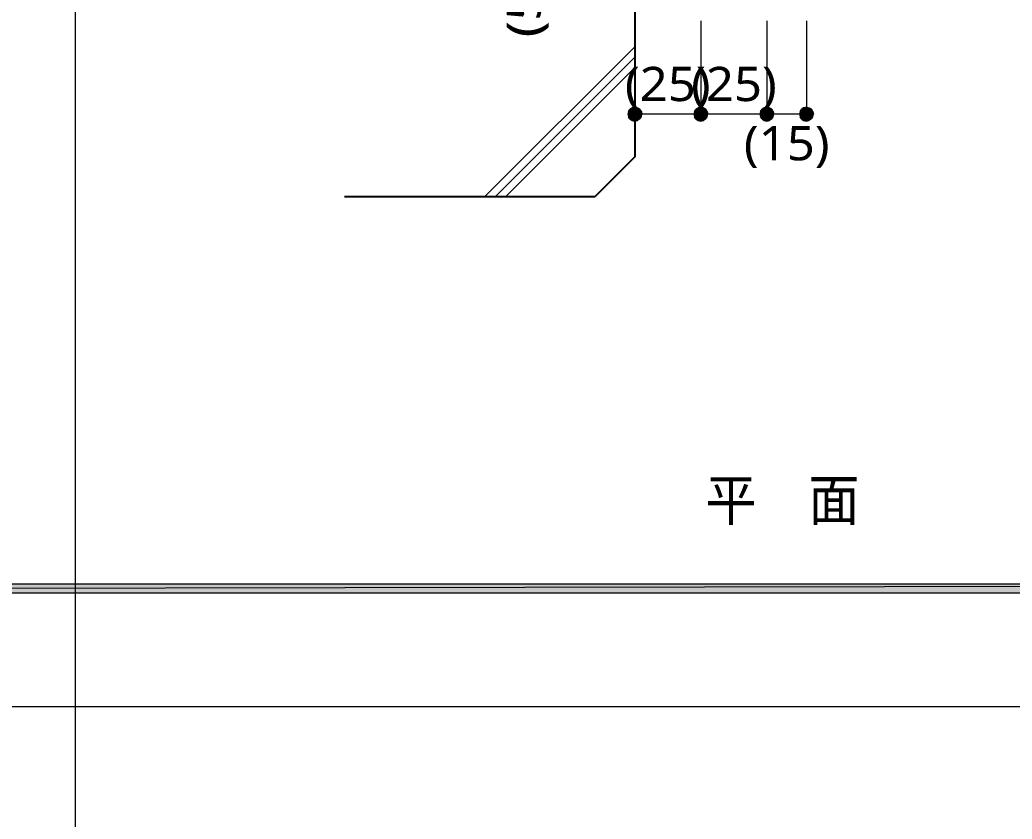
# Model space of a CAD drawing. Header units: millimetres. Extents: x 0 to 420, y 0 to 297.
# Drawn here: x 206 to 281.2, y 148.5 to 209.1 of the extents above; entities that cross this region are included whole.
import ezdxf
from ezdxf.enums import TextEntityAlignment as Align

# ---------------------------------------------------------------- set-up
doc = ezdxf.new("R2010")
doc.units = ezdxf.units.MM
doc.styles.add('kst32b', font='NotoSansJP-Variable.ttf')

msp = doc.modelspace()

# ---------------------------------------------------------------- hatches: boundary and pattern name
h = msp.add_hatch(color=7)
h.paths.add_polyline_path([(252.391, 202.396), (252.222, 202.29), (252.603, 201.909), (252.391, 202.396)])
h.paths.add_polyline_path([(252.222, 202.29), (252.603, 201.909), (252.116, 202.121), (252.222, 202.29)])
h.paths.add_polyline_path([(252.603, 201.909), (252.116, 202.121), (252.074, 201.909), (252.603, 201.909)])
h = msp.add_hatch(color=7)
h.paths.add_polyline_path([(252.963, 202.29), (252.794, 202.396), (252.603, 201.909), (252.963, 202.29)])
h.paths.add_polyline_path([(252.794, 202.396), (252.603, 201.909), (252.603, 202.438), (252.794, 202.396)])
h.paths.add_polyline_path([(252.603, 201.909), (252.603, 202.438), (252.391, 202.396), (252.603, 201.909)])
h = msp.add_hatch(color=7)
h.paths.add_polyline_path([(253.09, 201.718), (253.132, 201.909), (252.603, 201.909), (253.09, 201.718)])
h.paths.add_polyline_path([(253.132, 201.909), (252.603, 201.909), (253.09, 202.121), (253.132, 201.909)])
h.paths.add_polyline_path([(252.603, 201.909), (253.09, 202.121), (252.963, 202.29), (252.603, 201.909)])
h = msp.add_hatch(color=7)
h.paths.add_polyline_path([(257.387, 202.396), (257.217, 202.29), (257.598, 201.909), (257.387, 202.396)])
h.paths.add_polyline_path([(257.217, 202.29), (257.598, 201.909), (257.112, 202.121), (257.217, 202.29)])
h.paths.add_polyline_path([(257.598, 201.909), (257.112, 202.121), (257.069, 201.909), (257.598, 201.909)])
h = msp.add_hatch(color=7)
h.paths.add_polyline_path([(257.979, 202.29), (257.81, 202.396), (257.598, 201.909), (257.979, 202.29)])
h.paths.add_polyline_path([(257.81, 202.396), (257.598, 201.909), (257.598, 202.438), (257.81, 202.396)])
h.paths.add_polyline_path([(257.598, 201.909), (257.598, 202.438), (257.387, 202.396), (257.598, 201.909)])
h = msp.add_hatch(color=7)
h.paths.add_polyline_path([(258.085, 201.718), (258.128, 201.909), (257.598, 201.909), (258.085, 201.718)])
h.paths.add_polyline_path([(258.128, 201.909), (257.598, 201.909), (258.085, 202.121), (258.128, 201.909)])
h.paths.add_polyline_path([(257.598, 201.909), (258.085, 202.121), (257.979, 202.29), (257.598, 201.909)])
h = msp.add_hatch(color=7)
h.paths.add_polyline_path([(262.403, 202.396), (262.234, 202.29), (262.594, 201.909), (262.403, 202.396)])
h.paths.add_polyline_path([(262.234, 202.29), (262.594, 201.909), (262.107, 202.121), (262.234, 202.29)])
h.paths.add_polyline_path([(262.594, 201.909), (262.107, 202.121), (262.064, 201.909), (262.594, 201.909)])
h = msp.add_hatch(color=7)
h.paths.add_polyline_path([(262.975, 202.29), (262.805, 202.396), (262.594, 201.909), (262.975, 202.29)])
h.paths.add_polyline_path([(262.805, 202.396), (262.594, 201.909), (262.594, 202.438), (262.805, 202.396)])
h.paths.add_polyline_path([(262.594, 201.909), (262.594, 202.438), (262.403, 202.396), (262.594, 201.909)])
h = msp.add_hatch(color=7)
h.paths.add_polyline_path([(263.08, 201.718), (263.123, 201.909), (262.594, 201.909), (263.08, 201.718)])
h.paths.add_polyline_path([(263.123, 201.909), (262.594, 201.909), (263.08, 202.121), (263.123, 201.909)])
h.paths.add_polyline_path([(262.594, 201.909), (263.08, 202.121), (262.975, 202.29), (262.594, 201.909)])
h = msp.add_hatch(color=7)
h.paths.add_polyline_path([(265.388, 202.396), (265.218, 202.29), (265.599, 201.909), (265.388, 202.396)])
h.paths.add_polyline_path([(265.218, 202.29), (265.599, 201.909), (265.112, 202.121), (265.218, 202.29)])
h.paths.add_polyline_path([(265.599, 201.909), (265.112, 202.121), (265.07, 201.909), (265.599, 201.909)])
h = msp.add_hatch(color=7)
h.paths.add_polyline_path([(265.98, 202.29), (265.79, 202.396), (265.599, 201.909), (265.98, 202.29)])
h.paths.add_polyline_path([(265.79, 202.396), (265.599, 201.909), (265.599, 202.438), (265.79, 202.396)])
h.paths.add_polyline_path([(265.599, 201.909), (265.599, 202.438), (265.388, 202.396), (265.599, 201.909)])
h = msp.add_hatch(color=7)
h.paths.add_polyline_path([(266.086, 201.718), (266.129, 201.909), (265.599, 201.909), (266.086, 201.718)])
h.paths.add_polyline_path([(266.129, 201.909), (265.599, 201.909), (266.086, 202.121), (266.129, 201.909)])
h.paths.add_polyline_path([(265.599, 201.909), (266.086, 202.121), (265.98, 202.29), (265.599, 201.909)])
h = msp.add_hatch(color=7)
h.paths.add_polyline_path([(252.074, 201.909), (252.116, 201.718), (252.603, 201.909), (252.074, 201.909)])
h.paths.add_polyline_path([(252.116, 201.718), (252.603, 201.909), (252.222, 201.549), (252.116, 201.718)])
h.paths.add_polyline_path([(252.603, 201.909), (252.222, 201.549), (252.391, 201.422), (252.603, 201.909)])
for points in [[(252.391, 201.422), (252.603, 201.38), (252.603, 201.909), (252.391, 201.422)], [(257.387, 201.422), (257.598, 201.38), (257.598, 201.909), (257.387, 201.422)], [(262.403, 201.422), (262.594, 201.38), (262.594, 201.909), (262.403, 201.422)], [(265.388, 201.422), (265.599, 201.38), (265.599, 201.909), (265.388, 201.422)]]:
    msp.add_hatch(color=7).paths.add_polyline_path(points)
h = msp.add_hatch(color=7)
h.paths.add_polyline_path([(252.603, 201.38), (252.794, 201.422), (252.603, 201.909), (252.603, 201.38)])
h.paths.add_polyline_path([(252.794, 201.422), (252.603, 201.909), (252.963, 201.549), (252.794, 201.422)])
h.paths.add_polyline_path([(252.603, 201.909), (252.963, 201.549), (253.09, 201.718), (252.603, 201.909)])
h = msp.add_hatch(color=7)
h.paths.add_polyline_path([(257.069, 201.909), (257.112, 201.718), (257.598, 201.909), (257.069, 201.909)])
h.paths.add_polyline_path([(257.112, 201.718), (257.598, 201.909), (257.217, 201.549), (257.112, 201.718)])
h.paths.add_polyline_path([(257.598, 201.909), (257.217, 201.549), (257.387, 201.422), (257.598, 201.909)])
h = msp.add_hatch(color=7)
h.paths.add_polyline_path([(257.598, 201.38), (257.81, 201.422), (257.598, 201.909), (257.598, 201.38)])
h.paths.add_polyline_path([(257.81, 201.422), (257.598, 201.909), (257.979, 201.549), (257.81, 201.422)])
h.paths.add_polyline_path([(257.598, 201.909), (257.979, 201.549), (258.085, 201.718), (257.598, 201.909)])
h = msp.add_hatch(color=7)
h.paths.add_polyline_path([(262.064, 201.909), (262.107, 201.718), (262.594, 201.909), (262.064, 201.909)])
h.paths.add_polyline_path([(262.107, 201.718), (262.594, 201.909), (262.234, 201.549), (262.107, 201.718)])
h.paths.add_polyline_path([(262.594, 201.909), (262.234, 201.549), (262.403, 201.422), (262.594, 201.909)])
h = msp.add_hatch(color=7)
h.paths.add_polyline_path([(262.594, 201.38), (262.805, 201.422), (262.594, 201.909), (262.594, 201.38)])
h.paths.add_polyline_path([(262.805, 201.422), (262.594, 201.909), (262.975, 201.549), (262.805, 201.422)])
h.paths.add_polyline_path([(262.594, 201.909), (262.975, 201.549), (263.08, 201.718), (262.594, 201.909)])
h = msp.add_hatch(color=7)
h.paths.add_polyline_path([(265.07, 201.909), (265.112, 201.718), (265.599, 201.909), (265.07, 201.909)])
h.paths.add_polyline_path([(265.112, 201.718), (265.599, 201.909), (265.218, 201.549), (265.112, 201.718)])
h.paths.add_polyline_path([(265.599, 201.909), (265.218, 201.549), (265.388, 201.422), (265.599, 201.909)])
h = msp.add_hatch(color=7)
h.paths.add_polyline_path([(265.599, 201.38), (265.79, 201.422), (265.599, 201.909), (265.599, 201.38)])
h.paths.add_polyline_path([(265.79, 201.422), (265.599, 201.909), (265.98, 201.549), (265.79, 201.422)])
h.paths.add_polyline_path([(265.599, 201.909), (265.98, 201.549), (266.086, 201.718), (265.599, 201.909)])
h = msp.add_hatch(color=7)
h.paths.add_polyline_path([(394.166, 165.629), (394.166, 166.328), (26.183, 165.629), (394.166, 165.629)])
h.paths.add_polyline_path([(394.166, 166.328), (26.183, 165.629), (26.183, 166.328), (394.166, 166.328)])

# ---------------------------------------------------------------- linework, layer by layer
at = {"lineweight": 13}
for points in [[(210.185, 285.983), (210.185, 45.995)], [(257.598, 209), (257.598, 201.909)], [(262.594, 209), (262.594, 201.909)], [(265.599, 209), (265.599, 201.909)], [(252.603, 207.01), (241.237, 195.665)], [(252.603, 206.227), (242.041, 195.665)], [(252.603, 205.444), (242.824, 195.665)], [(265.599, 201.909), (262.594, 201.909), (257.598, 201.909), (252.603, 201.909)], [(394.166, 156.993), (26.183, 156.993)]]:
    msp.add_lwpolyline(points, dxfattribs=at)
at = {"lineweight": 25}
for points in [[(252.603, 225.467), (252.603, 198.67)], [(252.603, 198.67), (249.597, 195.665)], [(230.59, 195.665), (249.597, 195.665)]]:
    msp.add_lwpolyline(points, dxfattribs=at)
at = {"lineweight": 0}
for points in [[(252.222, 202.29), (252.603, 201.909), (252.116, 202.121)], [(252.391, 202.396), (252.222, 202.29), (252.603, 201.909)], [(252.603, 201.909), (252.603, 202.438), (252.391, 202.396)], [(252.794, 202.396), (252.603, 201.909), (252.603, 202.438)], [(252.963, 202.29), (252.794, 202.396), (252.603, 201.909)], [(252.603, 201.909), (253.09, 202.121), (252.963, 202.29)], [(257.217, 202.29), (257.598, 201.909), (257.112, 202.121)], [(257.387, 202.396), (257.217, 202.29), (257.598, 201.909)], [(257.598, 201.909), (257.598, 202.438), (257.387, 202.396)], [(257.81, 202.396), (257.598, 201.909), (257.598, 202.438)], [(257.979, 202.29), (257.81, 202.396), (257.598, 201.909)], [(257.598, 201.909), (258.085, 202.121), (257.979, 202.29)], [(262.234, 202.29), (262.594, 201.909), (262.107, 202.121)], [(262.403, 202.396), (262.234, 202.29), (262.594, 201.909)], [(262.594, 201.909), (262.594, 202.438), (262.403, 202.396)], [(262.805, 202.396), (262.594, 201.909), (262.594, 202.438)], [(262.975, 202.29), (262.805, 202.396), (262.594, 201.909)], [(262.594, 201.909), (263.08, 202.121), (262.975, 202.29)], [(265.218, 202.29), (265.599, 201.909), (265.112, 202.121)], [(265.388, 202.396), (265.218, 202.29), (265.599, 201.909)], [(265.599, 201.909), (265.599, 202.438), (265.388, 202.396)], [(265.79, 202.396), (265.599, 201.909), (265.599, 202.438)], [(265.98, 202.29), (265.79, 202.396), (265.599, 201.909)], [(265.599, 201.909), (266.086, 202.121), (265.98, 202.29)], [(252.603, 201.909), (252.116, 202.121), (252.074, 201.909)], [(252.074, 201.909), (252.116, 201.718), (252.603, 201.909)], [(252.116, 201.718), (252.603, 201.909), (252.222, 201.549)], [(252.603, 201.909), (252.222, 201.549), (252.391, 201.422)], [(252.391, 201.422), (252.603, 201.38), (252.603, 201.909)], [(253.132, 201.909), (252.603, 201.909), (253.09, 202.121)], [(252.603, 201.38), (252.794, 201.422), (252.603, 201.909)], [(252.794, 201.422), (252.603, 201.909), (252.963, 201.549)], [(252.603, 201.909), (252.963, 201.549), (253.09, 201.718)], [(253.09, 201.718), (253.132, 201.909), (252.603, 201.909)], [(257.598, 201.909), (257.112, 202.121), (257.069, 201.909)], [(257.069, 201.909), (257.112, 201.718), (257.598, 201.909)], [(257.112, 201.718), (257.598, 201.909), (257.217, 201.549)], [(257.598, 201.909), (257.217, 201.549), (257.387, 201.422)], [(257.387, 201.422), (257.598, 201.38), (257.598, 201.909)], [(258.128, 201.909), (257.598, 201.909), (258.085, 202.121)], [(257.598, 201.38), (257.81, 201.422), (257.598, 201.909)], [(257.81, 201.422), (257.598, 201.909), (257.979, 201.549)], [(257.598, 201.909), (257.979, 201.549), (258.085, 201.718)], [(258.085, 201.718), (258.128, 201.909), (257.598, 201.909)], [(262.594, 201.909), (262.107, 202.121), (262.064, 201.909)], [(262.064, 201.909), (262.107, 201.718), (262.594, 201.909)], [(262.107, 201.718), (262.594, 201.909), (262.234, 201.549)], [(262.594, 201.909), (262.234, 201.549), (262.403, 201.422)], [(262.403, 201.422), (262.594, 201.38), (262.594, 201.909)], [(263.123, 201.909), (262.594, 201.909), (263.08, 202.121)], [(262.594, 201.38), (262.805, 201.422), (262.594, 201.909)], [(262.805, 201.422), (262.594, 201.909), (262.975, 201.549)], [(262.594, 201.909), (262.975, 201.549), (263.08, 201.718)], [(263.08, 201.718), (263.123, 201.909), (262.594, 201.909)], [(265.599, 201.909), (265.112, 202.121), (265.07, 201.909)], [(265.07, 201.909), (265.112, 201.718), (265.599, 201.909)], [(265.112, 201.718), (265.599, 201.909), (265.218, 201.549)], [(265.599, 201.909), (265.218, 201.549), (265.388, 201.422)], [(265.388, 201.422), (265.599, 201.38), (265.599, 201.909)], [(266.129, 201.909), (265.599, 201.909), (266.086, 202.121)], [(265.599, 201.38), (265.79, 201.422), (265.599, 201.909)], [(265.79, 201.422), (265.599, 201.909), (265.98, 201.549)], [(265.599, 201.909), (265.98, 201.549), (266.086, 201.718)], [(266.086, 201.718), (266.129, 201.909), (265.599, 201.909)], [(394.166, 165.629), (394.166, 166.328), (26.183, 165.629)], [(394.166, 166.328), (26.183, 165.629), (26.183, 166.328)]]:
    msp.add_lwpolyline(points, close=True, dxfattribs=at)

# ---------------------------------------------------------------- texts
at = {"style": 'kst32b'}
for s, height, p, p2 in [('(5)', 2.5989, (245.491, 207.73), (245.491, 212.603)), ('(25)', 2.5989, (251.841, 202.904), (258.338, 202.904)), ('(25)', 2.5989, (256.857, 202.904), (263.355, 202.904)), ('(15)', 2.5989, (260.858, 198.416), (267.355, 198.416)), ('平\u3000面', 3.1187, (257.937, 171.111), (269.632, 171.111))]:
    msp.add_text(s, height=height, dxfattribs=at).set_placement(p, p2, align=Align.FIT)

doc.saveas('drawing.dxf')
